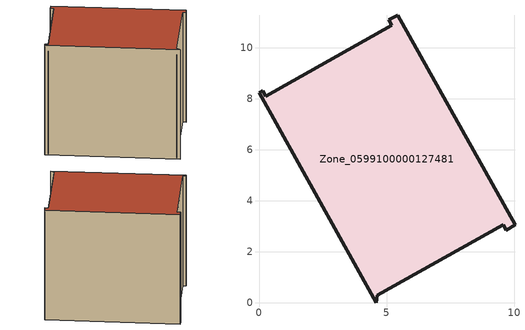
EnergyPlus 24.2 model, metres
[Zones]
Zone_0599100000127481
 floor ground (C_G): 0.27,8.1 5.21,10.87 5.09,11.08 5.43,11.27 10.03,3.05 9.69,2.85 9.57,3.06 4.63,0.3 4.6,0 0,8.23 0.15,8.31 z0
 wall outside (C_F): 10.03,3.05 5.43,11.27 5.09,11.08 5.21,10.87 0.27,8.1 0.15,8.31 0,8.23 4.6,0 4.63,0.3 9.57,3.06 9.69,2.85 10.03,3.05 z0:8.43
 roof outside (C_R): 0.15,8.31 0,8.23 4.6,0 4.63,0.3 9.57,3.06 9.69,2.85 10.03,3.05 5.43,11.27 5.09,11.08 5.21,10.87 0.27,8.1 z8.43
[BUILDING]
Pand.0599100000127481: North Axis=0; Terrain=City; Loads Convergence Tolerance Value=0.04; Temperature Convergence Tolerance Value=0.4; Solar Distribution=FullExterior; Maximum Number of Warmup Days=25; Minimum Number of Warmup Days=1
[Site:Location]
Rotterdam.The.Hague.AP_ZH_NLD Design_Conditions: Latitude=51.96; Longitude=4.45; Time Zone=1; Elevation=-4.5
[SITE:GROUNDTEMPERATURE:BUILDINGSURFACE]
18, 18, 18, 18, 18, 18, 18, 18, 18, 18, 18, 18
[MATERIAL] Thermal Absorptance=0.9; Solar Absorptance=0.7; Visible Absorptance=0.7
Name | Roughness | Thickness | Conductivity | Density | Specific Heat
G.TI.1965-1974 | MediumSmooth | 0.15 | 0.882353 | 540 | 1210
F.TI.1965-1974 | Rough | 0.3 | 0.697674 | 1920 | 840
R.TI.1965-1974 | MediumRough | 0.2 | 0.232558 | 1500 | 1000
[CONSTRUCTION]
C_G: G.TI.1965-1974
C_F: F.TI.1965-1974
C_R: R.TI.1965-1974
[ZONE]
Zone_0599100000127481: Type=1; Multiplier=1; Ceiling Height=Autocalculate; Volume=Autocalculate; Floor Area=autocalculate; Part of Total Floor Area=Yes
[ZONEINFILTRATION:DESIGNFLOWRATE]
Infil_Zone_0599100000127481: Zone or ZoneList or Space or SpaceList=Zone_0599100000127481; Schedule=AlwaysOn; Design Flow Rate Calculation Method=Flow/Area; Flow Rate per Floor Area=0.003; Constant Term Coefficient=1; Temperature Term Coefficient=0; Velocity Term Coefficient=0; Velocity Squared Term Coefficient=0
[HVACTEMPLATE:ZONE:IDEALLOADSAIRSYSTEM]
Zone_0599100000127481: Maximum Heating Supply Air Temperature=50; Minimum Cooling Supply Air Temperature=13; Maximum Heating Supply Air Humidity Ratio=0.0156; Minimum Cooling Supply Air Humidity Ratio=0.0077; Heating Limit=NoLimit; Cooling Limit=NoLimit; Dehumidification Control Type=ConstantSensibleHeatRatio; Cooling Sensible Heat Ratio=0.7; Dehumidification Setpoint=60; Humidification Control Type=None; Humidification Setpoint=30; Outdoor Air Method=None; Outdoor Air Flow Rate per Person=0.00944; Outdoor Air Flow Rate per Zone Floor Area=0; Outdoor Air Flow Rate per Zone=0; Demand Controlled Ventilation Type=None; Outdoor Air Economizer Type=NoEconomizer; Heat Recovery Type=None; Sensible Heat Recovery Effectiveness=0.7; Latent Heat Recovery Effectiveness=0.65
[ZONECONTROL:THERMOSTAT]
ThermostatControl_Zone_0599100000127481: Zone or ZoneList=Zone_0599100000127481; Control Type Schedule=DualSetpointControlType; Control 1=Thermostat_Zone_0599100000127481; Temperature Difference Between Cutout And Setpoint=0
[THERMOSTATSETPOINT:DUALSETPOINT]
Thermostat_Zone_0599100000127481: Heating Setpoint Temperature Schedule=HeatingSetpoint_Zone_0599100000127481; Cooling Setpoint Temperature Schedule=CoolingSetpoint_Zone_0599100000127481
[SCHEDULE:COMPACT]
HeatingSetpoint_Zone_0599100000127481: Through: 12/31, For: AllDays, Until: 24:00, 21
CoolingSetpoint_Zone_0599100000127481: Through: 12/31, For: AllDays, Until: 24:00, 24
DualSetpointControlType: Through: 12/31, For: AllDays, Until: 24:00, 4
AlwaysOn: Through: 12/31, For: AllDays, Until: 24:00, 1
